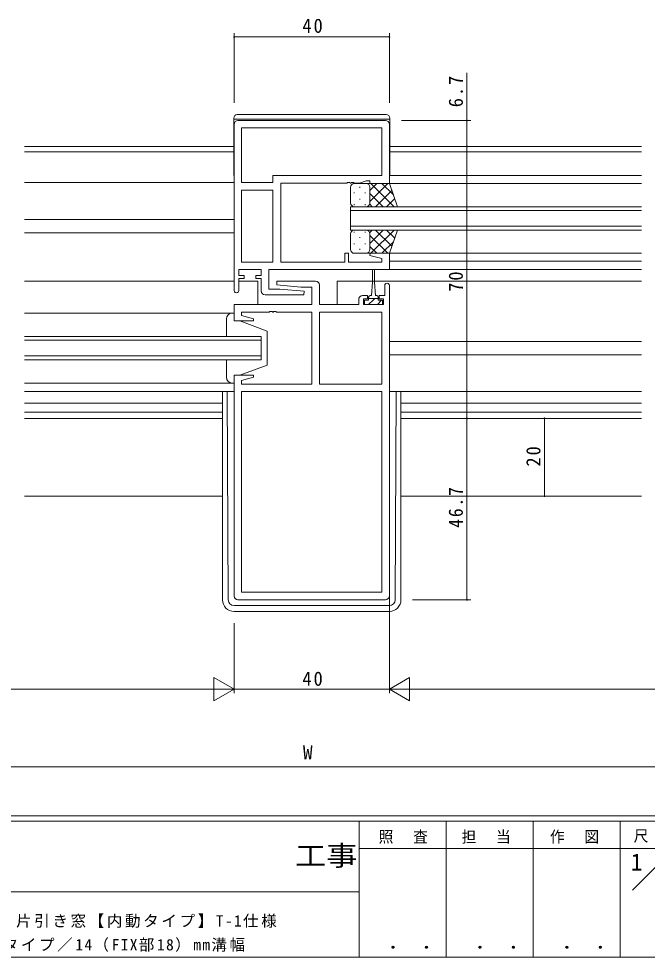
# Model space of a CAD drawing. Units: millimetres on the paper. Extents: x -420 to 373, y -297 to 267.
# Drawn here: x 9.7 to 171.7, y -297 to -55.4 of the extents above; entities that cross this region are included whole.
import ezdxf
from ezdxf.enums import TextEntityAlignment as Align

# ---------------------------------------------------------------- set-up
doc = ezdxf.new("R2010")
doc.units = ezdxf.units.MM
for name, color, linetype, lineweight in [('0-1_YKK_ZWAK', 7, 'Continuous', 9), ('0-3_YKK_12', 2, 'Continuous', 9), ('0-4_YKK_D', 6, 'Continuous', 9), ('0-6_YKK_13', 4, 'Continuous', 9), ('0-7_YKK_11', 7, 'Continuous', 9)]:
    doc.layers.add(name, color=color, linetype=linetype, lineweight=lineweight)
doc.layers.add('0-2_USER1', color=3, linetype='Continuous')
doc.styles.add('ＭＳ ゴシック', font='')
doc.styles.get('ＭＳ ゴシック').set_extended_font_data('MS Gothic')

msp = doc.modelspace()

# ---------------------------------------------------------------- linework, layer by layer
at = {"layer": '0-1_YKK_ZWAK'}
for p, q in [((352.3, -260.6), (-417.7, -260.6)), ((314.5, -262), (-417.7, -262)), ((97.5, -262), (97.5, -297)), ((119.9, -262), (119.9, -297)), ((142.3, -262), (142.3, -297)), ((164.7, -262), (164.7, -297)), ((165.684, -268.999), (97.5, -268.999)), ((165.684, -268.999), (185.7, -268.999)), ((167.87, -279.736), (177.564, -270.043)), ((-31.3, -280.199), (97.5, -280.199)), ((-417.7, -297), (314.5, -297))]:
    msp.add_line(p, q, dxfattribs=at)
at = {"layer": '0-3_YKK_12'}
for p, q in [((65.145, -88.281), (11.245, -88.281)), ((170.245, -88.281), (105.345, -88.281)), ((65.145, -89.681), (11.245, -89.681)), ((170.245, -89.681), (105.345, -89.681)), ((170.245, -95.78), (105.245, -95.781)), ((65.245, -97.581), (11.245, -97.581)), ((170.245, -97.78), (104.745, -97.781)), ((95.245, -103.781), (95.245, -109.781)), ((170.245, -103.781), (95.245, -103.781)), ((95.245, -104.781), (170.245, -104.781)), ((65.245, -107.081), (11.245, -107.081)), ((65.245, -110.481), (11.245, -110.481)), ((170.245, -108.781), (95.245, -108.781)), ((95.245, -109.781), (170.245, -109.781)), ((170.245, -115.779), (104.866, -115.778)), ((170.245, -117.78), (105.245, -117.78)), ((170.245, -119.98), (74.466, -119.981)), ((65.245, -122.981), (11.245, -122.981)), ((71.315, -122.981), (66.445, -122.981)), ((71.315, -122.981), (71.315, -128.873)), ((170.245, -122.981), (91.815, -122.981)), ((91.815, -122.981), (91.815, -128.873)), ((119.245, -122.981), (101.395, -122.981)), ((65.245, -131.181), (11.245, -131.181)), ((72.245, -137.181), (11.245, -137.181)), ((11.745, -137.181), (11.245, -137.181)), ((72.245, -143.181), (72.245, -137.181)), ((11.245, -138.181), (72.245, -138.181)), ((11.245, -138.181), (11.745, -138.181)), ((170.245, -138.481), (105.245, -138.481)), ((72.245, -142.181), (11.245, -142.181)), ((11.745, -142.181), (11.245, -142.181)), ((170.245, -141.881), (105.245, -141.881)), ((11.245, -143.181), (72.245, -143.181)), ((11.245, -143.181), (11.745, -143.181)), ((65.245, -149.181), (11.245, -149.181)), ((65.245, -151.381), (11.245, -151.381)), ((11.245, -154.381), (62.245, -154.381)), ((170.245, -154.381), (108.245, -154.381)), ((62.245, -156.651), (11.245, -156.651)), ((108.245, -156.651), (170.245, -156.651)), ((11.245, -158.281), (62.245, -158.281)), ((170.245, -158.281), (108.245, -158.281)), ((11.245, -178.281), (62.245, -178.281)), ((108.245, -178.281), (170.245, -178.281))]:
    msp.add_line(p, q, dxfattribs=at)
at = {"layer": '0-4_YKK_D'}
for p, q in [((65.245, -77.078), (65.245, -59.078)), ((65.245, -60.078), (105.245, -60.078)), ((105.245, -77.078), (105.245, -59.078)), ((108.345, -81.578), (126.245, -81.578)), ((108.345, -88.281), (126.245, -88.281)), ((125.245, -88.281), (125.245, -158.281)), ((111.245, -158.281), (126.245, -158.281)), ((125.245, -158.281), (125.245, -204.981)), ((135.483, -158.281), (146.245, -158.281)), ((145.245, -178.281), (145.245, -158.281)), ((129.221, -178.281), (146.245, -178.281)), ((105.245, -181.281), (105.245, -228.978)), ((111.245, -204.981), (126.245, -204.981)), ((65.245, -210.978), (65.245, -228.978)), ((65.245, -210.978), (65.245, -228.978)), ((105.245, -210.978), (105.245, -228.978)), ((65.245, -227.978), (60.049, -224.978)), ((60.049, -224.978), (60.049, -230.978)), ((105.245, -227.978), (110.441, -224.978)), ((110.441, -230.978), (110.441, -224.978)), ((-78.755, -227.978), (59.245, -227.978)), ((65.245, -227.978), (54.853, -227.978)), ((65.245, -227.978), (60.049, -230.978)), ((65.245, -227.978), (105.245, -227.978)), ((105.245, -227.978), (110.441, -230.978)), ((105.245, -227.978), (115.637, -227.978)), ((111.245, -227.978), (249.245, -227.978)), ((248.245, -247.978), (-77.755, -247.978))]:
    msp.add_line(p, q, dxfattribs=at)
msp.add_lwpolyline([(125.245, -88.281), (125.245, -81.578), (125.245, -69.277)], dxfattribs=at)
for centre, start, end in [((65.245, -60.078), 0, 180), ((65.245, -60.078), 180, 0), ((105.245, -60.078), 0, 180), ((105.245, -60.078), 180, 0), ((125.245, -81.578), 90, 270), ((125.245, -81.578), 270, 90), ((125.245, -88.281), 90, 270), ((125.245, -88.281), 90, 270), ((125.245, -88.281), 270, 90), ((125.245, -88.281), 270, 90), ((125.245, -158.281), 90, 270), ((125.245, -158.281), 90, 270), ((125.245, -158.281), 270, 90), ((125.245, -158.281), 270, 90), ((145.245, -158.281), 90, 270), ((145.245, -158.281), 270, 90), ((145.245, -178.281), 90, 270), ((145.245, -178.281), 270, 90), ((125.245, -204.981), 90, 270), ((125.245, -204.981), 270, 90)]:
    msp.add_arc(centre, 0.106, start, end, dxfattribs=at)
at = {"layer": '0-6_YKK_13'}
for p, q in [((65.145, -80.978), (65.145, -95.778)), ((105.345, -81.278), (65.145, -81.278)), ((66.045, -80.078), (104.445, -80.078)), ((105.345, -80.978), (105.345, -95.778)), ((65.145, -95.778), (65.245, -95.778)), ((105.345, -95.778), (105.245, -95.778)), ((95.248, -102.782), (95.248, -98.782)), ((96.248, -97.782), (99.248, -97.782)), ((97.612, -98.702), (97.612, -98.902)), ((105.248, -97.782), (99.248, -97.782)), ((100.248, -99.574), (102.04, -97.782)), ((100.248, -102.403), (104.869, -97.782)), ((100.248, -98.782), (100.248, -102.382)), ((100.517, -97.782), (106.517, -103.782)), ((103.345, -97.782), (106.306, -100.743)), ((107.391, -103.782), (105.248, -97.782)), ((96.197, -100.117), (96.197, -100.317)), ((99.027, -100.117), (99.027, -100.317)), ((100.248, -99.182), (100.248, -102.782)), ((100.248, -100.343), (103.688, -103.782)), ((101.697, -103.782), (105.893, -99.587)), ((96.197, -103.147), (96.197, -103.347)), ((99.248, -103.782), (96.248, -103.782)), ((97.612, -101.732), (97.612, -101.932)), ((99.027, -103.147), (99.027, -103.347)), ((99.027, -103.782), (107.391, -103.782)), ((100.192, -103.114), (100.86, -103.782)), ((104.525, -103.782), (106.637, -101.671)), ((95.248, -110.781), (95.248, -114.781)), ((96.197, -110.416), (96.197, -110.216)), ((99.248, -109.781), (96.248, -109.781)), ((99.027, -109.781), (107.391, -109.781)), ((99.027, -110.416), (99.027, -110.216)), ((100.192, -110.449), (100.86, -109.781)), ((100.248, -113.22), (103.688, -109.781)), ((100.248, -114.381), (100.248, -110.781)), ((100.517, -115.781), (106.517, -109.781)), ((101.697, -109.781), (105.893, -113.976)), ((104.525, -109.781), (106.637, -111.892)), ((107.391, -109.781), (105.248, -115.781)), ((96.197, -113.446), (96.197, -113.246)), ((97.612, -111.831), (97.612, -111.631)), ((99.027, -113.446), (99.027, -113.246)), ((100.248, -111.16), (104.869, -115.781)), ((100.248, -114.781), (100.248, -111.181)), ((103.345, -115.781), (106.306, -112.82)), ((96.248, -115.781), (99.248, -115.781)), ((97.612, -114.861), (97.612, -114.661)), ((105.248, -115.781), (99.248, -115.781)), ((100.248, -113.989), (102.04, -115.781)), ((100.895, -123.181), (100.895, -120.231)), ((101.395, -120.231), (101.395, -123.181)), ((100.895, -123.181), (100.645, -126.681)), ((101.395, -123.181), (101.645, -126.681)), ((99.895, -127.081), (99.895, -127.881)), ((99.895, -127.381), (102.395, -127.381)), ((101.145, -127.745), (99.909, -128.981)), ((100.645, -126.681), (100.295, -126.681)), ((101.509, -127.381), (101.145, -127.745)), ((101.995, -126.681), (101.645, -126.681)), ((103.254, -127.881), (102.154, -128.981)), ((102.395, -127.881), (102.395, -127.081)), ((63.245, -137.181), (63.245, -132.681)), ((64.745, -131.181), (65.245, -131.181)), ((65.245, -131.181), (65.245, -133.181)), ((65.245, -133.181), (66.745, -133.181)), ((66.745, -133.181), (73.745, -135.781)), ((73.745, -135.781), (73.745, -144.581)), ((63.245, -147.681), (63.245, -143.181)), ((66.745, -147.181), (73.745, -144.581)), ((65.245, -147.181), (65.245, -149.181)), ((66.745, -147.181), (65.245, -147.181)), ((65.245, -149.181), (64.745, -149.181)), ((62.245, -151.381), (62.245, -204.978)), ((63.737, -204.986), (63.455, -151.381)), ((105.245, -151.381), (170.245, -151.381)), ((105.245, -151.381), (105.545, -151.381)), ((106.753, -204.986), (107.035, -151.381)), ((108.245, -151.381), (108.245, -204.978)), ((105.253, -206.478), (65.237, -206.478)), ((105.245, -207.978), (65.245, -207.978))]:
    msp.add_line(p, q, dxfattribs=at)
msp.add_lwpolyline([(102.395, -127.881), (103.445, -127.881), (103.445, -128.981), (98.845, -128.981), (98.845, -127.881), (99.895, -127.881)], dxfattribs=at)
for centre, radius, start, end in [((66.045, -80.978), 0.9, 90, 180), ((104.445, -80.978), 0.9, 0, 90), ((96.248, -98.782), 1, 90, 180), ((99.248, -98.782), 1, 0, 90), ((99.248, -98.782), 1, 0, 90), ((96.248, -102.782), 1, 180, 270), ((99.248, -102.782), 1, 270, 0), ((99.248, -102.782), 1, 270, 0), ((96.248, -110.781), 1, 90, 180), ((99.248, -110.781), 1, 0, 90), ((99.248, -110.781), 1, 0, 90), ((96.248, -114.781), 1, 180, 270), ((99.248, -114.781), 1, 270, 0), ((99.248, -114.781), 1, 270, 0), ((101.145, -120.231), 0.25, 0, 180), ((100.295, -127.081), 0.4, 90, 180), ((101.995, -127.081), 0.4, 0, 90), ((64.745, -132.681), 1.5, 90, 180), ((64.745, -147.681), 1.5, 180, 270), ((65.245, -204.978), 3, 180, 270), ((65.237, -204.978), 1.5, 180.30154, 270), ((105.245, -204.978), 3, 270, 0), ((105.253, -204.978), 1.5, 270, 359.69844)]:
    msp.add_arc(centre, radius, start, end, dxfattribs=at)
at = {"layer": '0-7_YKK_11'}
for p, q in [((104.245, -81.578), (66.245, -81.578)), ((65.245, -82.578), (65.245, -125.378)), ((67.175, -83.508), (103.315, -83.508)), ((67.175, -99.508), (67.175, -118.048)), ((105.245, -124.081), (105.245, -203.981)), ((103.315, -130.911), (103.315, -149.451)), ((67.175, -203.051), (67.175, -151.381)), ((104.245, -204.981), (66.245, -204.981))]:
    msp.add_line(p, q, dxfattribs=at)
for points in [[(67.175, -83.508), (103.315, -83.508), (103.315, -95.778), (75.245, -95.778), (75.245, -97.578), (67.175, -97.578)], [(67.175, -99.508), (67.175, -118.048), (75.245, -118.048), (75.245, -99.508)], [(103.315, -130.911), (103.315, -149.451), (87.245, -149.451), (87.245, -130.911)], [(67.175, -203.051), (67.175, -151.381), (103.315, -151.381), (103.315, -203.051)]]:
    msp.add_lwpolyline(points, close=True, dxfattribs=at)
for points in [[(73.245, -126.478), (83.223, -126.478), (83.265, -125.522), (77.052, -124.978), (74.175, -124.978), (74.175, -119.978), (105.245, -119.978), (105.245, -115.778), (100.284, -115.778), (100.216, -116.3), (103.315, -117.131), (103.315, -118.048), (94.745, -118.048), (94.745, -115.778), (93.745, -115.778), (93.745, -118.048), (77.245, -118.048), (77.245, -97.708), (94.287, -97.708), (94.47, -97.588), (95.02, -97.588), (95.203, -97.708), (95.287, -97.708), (95.47, -97.588), (96.02, -97.588), (96.203, -97.708), (97.514, -97.708), (99.245, -97.078), (100.245, -97.078), (100.245, -97.778), (105.245, -97.778), (105.245, -82.578)], [(66.445, -125.378), (66.445, -122.278), (67.845, -122.278), (67.845, -121.478), (66.445, -121.478), (66.445, -119.978), (72.245, -119.978), (72.245, -121.478), (70.845, -121.478), (70.845, -122.278), (72.245, -122.278), (72.245, -125.478)], [(65.245, -203.981), (65.245, -147.181), (70.205, -147.181), (70.274, -147.703), (67.175, -148.533), (67.175, -149.451), (85.245, -149.451), (85.245, -130.911), (76.203, -130.911), (76.02, -130.791), (75.47, -130.791), (75.287, -130.911), (75.203, -130.911), (75.02, -130.791), (74.47, -130.791), (74.287, -130.911), (67.175, -130.911), (67.175, -131.828), (70.274, -132.658), (70.205, -133.181), (65.245, -133.181), (65.245, -128.981), (85.315, -128.981), (85.315, -124.481), (82.438, -124.481), (76.225, -123.937), (76.267, -122.981), (86.245, -122.981)], [(87.245, -123.981), (87.245, -128.981), (97.345, -128.981), (97.345, -127.681)], [(98.345, -126.681), (99.645, -126.681), (99.645, -127.481), (98.545, -127.481), (98.545, -128.981), (103.745, -128.981), (103.745, -127.481), (102.645, -127.481), (102.645, -126.681), (104.045, -126.681), (104.045, -124.081)]]:
    msp.add_lwpolyline(points, dxfattribs=at)
for centre, radius, start, end in [((66.245, -82.578), 1, 90, 179.99998), ((104.245, -82.578), 1, 0, 89.99998), ((86.245, -123.981), 1, 0, 89.99998), ((65.845, -125.378), 0.6, 179.99998, 0), ((73.245, -125.478), 1, 180, 269.99998), ((104.645, -124.081), 0.6, 359.99998, 180), ((98.345, -127.681), 1, 90, 179.99998), ((66.245, -203.981), 1, 180, 269.99998), ((104.245, -203.981), 1, 270, 359.99998)]:
    msp.add_arc(centre, radius, start, end, dxfattribs=at)

# ---------------------------------------------------------------- texts
at = {"layer": '0-1_YKK_ZWAK', "color": 2, "style": 'ＭＳ ゴシック', "width": 1.15}
msp.add_text('工事', height=5.132, dxfattribs=at).set_placement((80.931, -274.956), align=Align.BOTTOM_LEFT)
at = {"layer": '0-1_YKK_ZWAK', "color": 3, "style": 'ＭＳ ゴシック', "width": 1.15}
for p in [(101.955, -295.946), (124.355, -295.946), (146.755, -295.946)]:
    msp.add_text(' ． ．', height=3.666, dxfattribs=at).set_placement(p, align=Align.BOTTOM_LEFT)
at = {"layer": '0-1_YKK_ZWAK', "char_height": 2.933, "attachment_point": 7, "style": 'ＭＳ ゴシック'}
for s, insert in [('\\T1.17;\\W0.95;照\\~\\~査', (102.489, -267.78)), ('\\T1.17;\\W0.95;担\\~\\~当', (123.855, -267.78)), ('\\T1.17;\\W0.95;作\\~\\~図', (146.62, -267.762)), ('\\T1.17;\\W0.95;尺\\~\\~度', (168.212, -267.537))]:
    msp.add_mtext(s, dxfattribs=dict(at, insert=insert))
at = {"layer": '0-2_USER1', "style": 'ＭＳ ゴシック'}
msp.add_text('1', height=4.399, dxfattribs=at).set_placement((167.5, -275.999), align=Align.BOTTOM_LEFT)
at = {"layer": '0-2_USER1', "color": 7, "char_height": 2.933, "attachment_point": 7, "style": 'ＭＳ ゴシック'}
for s, insert in [('\\T1.17;EXIMA31\\~片引き窓【内動タイプ】T-1仕様\\~', (-9.627, -289.449)), ('\\T1.17;鉄骨枠半外付\\~Dタイプ／14（FIX部18）mm溝幅\\~', (-27.143, -295.625))]:
    msp.add_mtext(s, dxfattribs=dict(at, insert=insert))
at = {"layer": '0-4_YKK_D', "color": 3, "style": 'ＭＳ ゴシック'}
msp.add_text('W', height=3.666, dxfattribs=at).set_placement((82.976, -247.178), align=Align.BOTTOM_LEFT)
at = {"layer": '0-4_YKK_D', "color": 3, "char_height": 3.666, "attachment_point": 7, "style": 'ＭＳ ゴシック'}
for insert in [(82.845, -59.078), (82.845, -227.178)]:
    msp.add_mtext('\\T1.21;\\W0.95;40', dxfattribs=dict(at, insert=insert))
at = {"layer": '0-4_YKK_D', "color": 3, "char_height": 3.666, "attachment_point": 7, "rotation": 90, "style": 'ＭＳ ゴシック'}
for s, insert in [('\\T1.21;\\W0.95;6.7', (124.245, -78.178)), ('\\T1.21;\\W0.95;70', (124.245, -125.681)), ('\\T1.21;\\W0.95;20', (144.245, -170.681)), ('\\T1.22;\\W0.9;46.7', (124.245, -186.431))]:
    msp.add_mtext(s, dxfattribs=dict(at, insert=insert))

doc.saveas('drawing.dxf')
